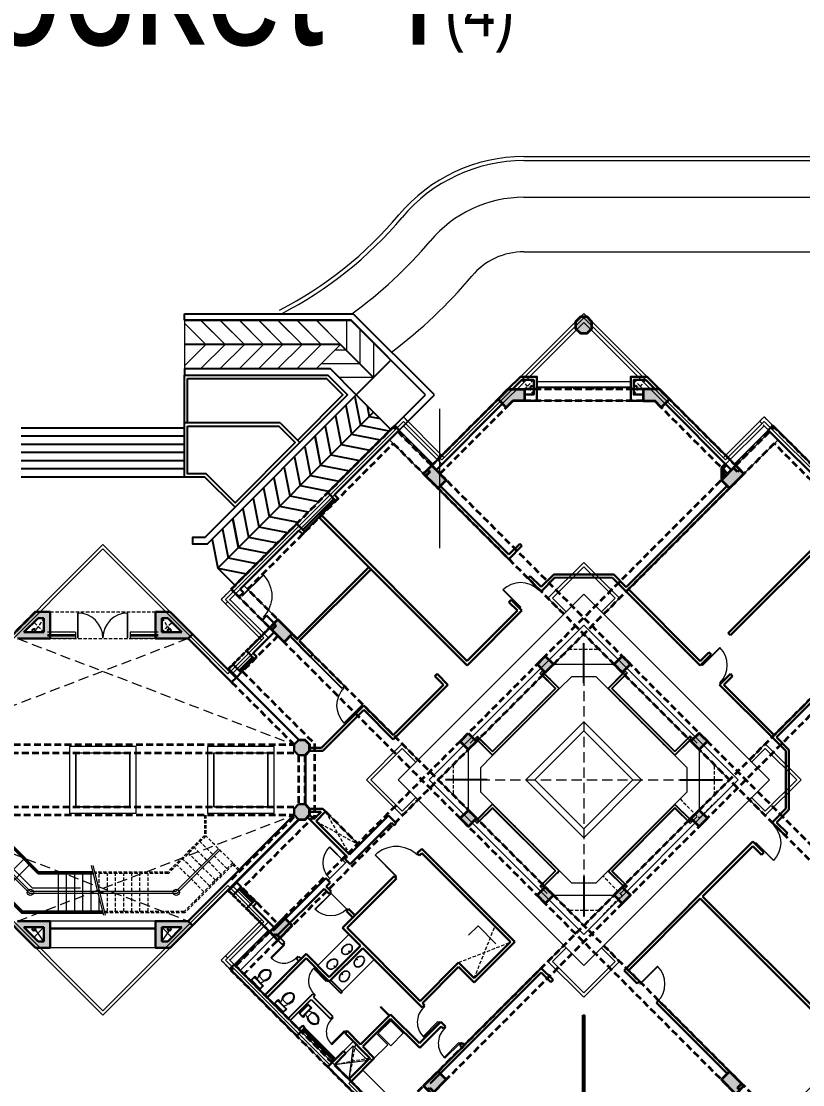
# Model space of a CAD drawing. Header units: inches. Extents: x 5542223 to 12533222, y 497239 to 5189502.
# Drawn here: x 7141803 to 7170530, y 2072451 to 2111526 of the extents above; entities that cross this region are included whole.
import ezdxf

# ---------------------------------------------------------------- set-up
doc = ezdxf.new("R2010")
doc.units = ezdxf.units.IN
doc.header["$MEASUREMENT"] = 0
for name, pattern in [('DASHED2', [0.375, 0.25, -0.125]), ('HIDDEN', [0.375, 0.25, -0.125]), ('HIDDENX2', [0.75, 0.5, -0.25])]:
    doc.linetypes.add(name, pattern=pattern)
doc.layers.get('0').update_dxf_attribs({"color": 1})
for name, color, linetype, lineweight in [('beam_primary', 7, 'HIDDENX2', 35), ('C_ColHatch', 7, 'Continuous', 0), ('Column', 7, 'Continuous', 35), ('DOOR', 7, 'Continuous', 9), ('ELE', 7, 'Continuous', 13), ('Glass', 251, 'Continuous', 20), ('GLAZING', 7, 'Continuous', 13), ('hatch', 8, 'Continuous', 9), ('landscape', 7, 'Continuous', 5), ('Level', 7, 'Continuous', 5), ('Low Wall', 7, 'Continuous', 25), ('Parapet', 253, 'Continuous', 9), ('PARKING NO TXT', 7, 'Continuous', 9), ('Parking_Text', 7, 'Continuous', 18), ('PAVEMENT', 7, 'Continuous', 15), ('PROJECTION', 7, 'HIDDEN', 18), ('railing', 253, 'Continuous', 15), ('Railling', 7, 'Continuous', 20), ('Ramp', 7, 'Continuous', 13), ('Road', 7, 'Continuous', 15), ('Road_CStone', 8, 'Continuous', 15), ('STAIR', 253, 'Continuous', 5), ('TH3', 7, 'Continuous', 13), ('WALL', 7, 'Continuous', 30), ('WIN', 7, 'Continuous', 20)]:
    doc.layers.add(name, color=color, linetype=linetype, lineweight=lineweight)
doc.layers.add('BlkTAdmin', color=7, linetype='Continuous')
doc.layers.add('net', color=7, linetype='DASHED2')
doc.layers.add('fur', color=7, linetype='Continuous', lineweight=15, plot=False)
doc.styles.add('Parking_txt', font='arial.ttf', dxfattribs={"width": 0.75})
doc.dimstyles.get("Standard").update_dxf_attribs({"dimtxt": 2.5, "dimasz": 2, "dimexe": 3, "dimexo": 5, "dimgap": 0.09, "dimtad": 1, "dimtoh": 1, "dimdec": 0, "dimzin": 0, "dimdsep": 46, "dimtxsty": 'Standard', "dimcen": 0.09, "dimclrd": 256, "dimclre": 256, "dimclrt": 256, "dimadec": 0, "dimazin": 0, "dimtfac": 1, "dimtdec": 4, "dimtofl": 0, "dimtmove": 0, "dimatfit": 3, "dimfxl": 1, "dimtvp": 500, "dimtolj": 1, "dimtzin": 0, "dimlwd": -1, "dimlwe": -1, "dimarcsym": 0})

# ---------------------------------------------------------------- blocks, each defined once
blk = doc.blocks.new('Door')
for p, q in [((0, 0.458), (0, 0.444)), ((0, 0.458), (0.917, 0.458)), ((0, 0.444), (0.917, 0.444))]:
    blk.add_line(p, q)
blk.add_arc((0, 0.458), 0.917, 270, 360)
blk = doc.blocks.new('Doorr')
for p, q in [((0, -0.458), (0, -0.444)), ((0, -0.444), (0.917, -0.444)), ((0, -0.458), (0.917, -0.458))]:
    blk.add_line(p, q)
blk.add_arc((0, -0.458), 0.917, 0, 90)
blk = doc.blocks.new('col450x615')
at = {"layer": 'C_ColHatch', "ltscale": 0.1}
blk.add_hatch(color=256, dxfattribs=at).paths.add_polyline_path([(-225, 225), (-225, -225), (225, -225), (225, 225)])
at = {"layer": 'Column', "ltscale": 0.1}
blk.add_lwpolyline([(-225, -225), (225, -225), (225, 225), (-225, 225)], close=True, dxfattribs=at)
blk = doc.blocks.new('COLUMN 750X425')
at = {"layer": 'beam_primary'}
blk.add_hatch(color=256, dxfattribs=at).paths.add_polyline_path([(-635, 212.5), (115, 212.5), (115, -212.5), (-635, -212.5)])
at = {"layer": 'Column'}
for p, q in [((0, 0), (0, 212.5)), ((115, 0), (0, 0))]:
    blk.add_line(p, q, dxfattribs=at)
blk.add_lwpolyline([(-635, 212.5), (115, 212.5), (115, -212.5), (-635, -212.5)], close=True, dxfattribs=at)
blk = doc.blocks.new('Toilet - top')
for p, q in [((-10, -8.5), (-8, -8.5)), ((-10, -9.5), (-10, -8.5)), ((-7, -9.5), (-10, -9.5)), ((-8, -8.5), (-8, -8)), ((-7, -8), (-7, -9.5)), ((-4, -8), (-6, -14)), ((4, -14), (-4, -14)), ((4, -8), (6, -14)), ((9.5, -6), (9.5, -2))]:
    blk.add_line(p, q)
blk.add_lwpolyline([(10.5, -8), (10.5, 0), (-10.5, 0), (-10.5, -8)], close=True)
for points in [[(-9.5, -2), (-9.5, -6)], [(8.5, -1), (-8.5, -1)], [(-8.5, -7), (8.5, -7)]]:
    blk.add_lwpolyline(points)
for centre, radius, start, end in [((-8.6, -1.9), 0.884, 81.8699, 188.1301), ((-8.6, -6.1), 0.884, 171.8699, 278.1301), ((3.5, -21.6), 12.2, 141.4691, 247.9714), ((4.2, -21.8), 11.3, 136.3677, 238.9468), ((-3.5, -21.6), 12.2, 292.0284, 38.5307), ((-4.2, -21.8), 11.3, 301.053, 43.6321), ((8.6, -1.9), 0.884, 351.8699, 98.1301), ((8.6, -6.1), 0.884, 261.8699, 8.1301), ((0, -27.9), 4, 245.7318, 294.2682), ((0, -29), 4, 254.8605, 285.1395)]:
    blk.add_arc(centre, radius, start, end)
blk = doc.blocks.new('basin2')
for points in [[(278, -206, 0.12976), (261, -133, 0.106426), (201, -63, 0.084431), (116, -18, 0.073534), (7, 0, 0.073534), (-102, -14, 0.084431), (-188, -55, 0.106426), (-251, -122, 0.12976), (-272, -195, 0.12976), (-254, -269, 0.106426), (-194, -339, 0.084431), (-109, -383, 0.073534), (-1, -402, 0.073534), (108, -388, 0.084431), (195, -347, 0.106426), (258, -279, 0.12976)], [(263, -201, 0.119977), (247, -140, 0.106426), (192, -75, 0.084431), (111, -33, 0.073534), (7, -15, 0.073534), (-97, -28, 0.084431), (-180, -67, 0.106426), (-238, -130, 0.12976), (-257, -196, 0.009633), (-257, -201, 0.119977), (-240, -262, 0.106426), (-185, -327, 0.084431), (-104, -369, 0.073534), (0, -387, 0.073534), (104, -373, 0.084431), (187, -334, 0.106426), (245, -272, 0.12976), (263, -206, 0.009633)]]:
    blk.add_lwpolyline(points, format="xyb", close=True)
for radius in [17.8, 12.2]:
    blk.add_circle((-4, -64), radius)
blk = doc.blocks.new('TerraceAdmin')
at = {"color": 7}
blk.add_line((24191, -4023), (24912, -4744), dxfattribs=at)
at = {"layer": 'Column', "color": 7}
blk.add_lwpolyline([(35480, -726), (35656, -549), (35656, -301), (35480, -124), (35231, -124), (35055, -301), (35055, -549), (35231, -726)], close=True, dxfattribs=at)
at = {"layer": 'landscape', "color": 7, "lineweight": -3}
blk.add_line((24191, -4023), (20678, -4023), dxfattribs=at)
blk.add_lwpolyline([(20678, -2269), (25946, -2269), (26667, -2989), (22537, -7118), (21427, -6009), (20678, -6009)], close=True, dxfattribs=at)
for points in [[(20793, -2384), (25899, -2384), (26504, -2989), (24830, -4662)], [(20793, -4023), (20793, -2384)], [(20793, -4138), (24143, -4138), (24748, -4743), (22536, -6955), (21474, -5893), (20793, -5893), (20793, -4138)]]:
    blk.add_lwpolyline(points, dxfattribs=at)
at = {"layer": 'Parapet', "color": 7, "ltscale": 0.1}
for p, q in [((35355, -163), (30140, -5378)), ((40570, -5378), (35355, -163)), ((28726, -3963), (22185, -10504)), ((30140, -5378), (28726, -3963)), ((41984, -3963), (40570, -5378)), ((48525, -10504), (41984, -3963)), ((17678, -8648), (13081, -13244)), ((22274, -13244), (17678, -8648)), ((22185, -10504), (23599, -11918)), ((23599, -11918), (22380, -13138)), ((22355, -13163), (22274, -13244)), ((22380, -13138), (22298, -13057)), ((16685, -16141), (16685, -18126)), ((16685, -16141), (18670, -16141)), ((18670, -18126), (18670, -16141)), ((21753, -16141), (21753, -18126)), ((21753, -16141), (23739, -16141)), ((23739, -18126), (23739, -16141)), ((16685, -18126), (18670, -18126)), ((21753, -18126), (23739, -18126)), ((13081, -21022), (17678, -25618)), ((17678, -25618), (22274, -21022)), ((22380, -21128), (23599, -22348)), ((23599, -22348), (22185, -23762)), ((22185, -23762), (26027, -27604)), ((26189, -27604), (26720, -28134)), ((26720, -28297), (28726, -30303))]:
    blk.add_line(p, q, dxfattribs=at)
at = {"layer": 'Parapet', "color": 7}
for p, q in [((30140, -5215), (30222, -5296)), ((40570, -5215), (40489, -5296)), ((23437, -11918), (23518, -12000)), ((23437, -22348), (23518, -22267))]:
    blk.add_line(p, q, dxfattribs=at)
at = {"layer": 'Parapet', "color": 7, "ltscale": 0.1}
for points in [[(22355, -13163), (17678, -8485), (13081, -13081), (11918, -11918), (13332, -10504), (6629, -3801), (5215, -5215), (0, 0), (-5215, -5215), (-6629, -3801), (-13332, -10505), (-11918, -11918), (-13081, -13081), (-17678, -8485), (-22274, -13081), (-22300, -13055)], [(22298, -21210), (23437, -22348), (22023, -23762), (28726, -30466)], [(41984, -30466), (48688, -23762), (47273, -22348), (48177, -21445), (48813, -22081), (53761, -17133), (48814, -12185), (48177, -12822), (47274, -11918), (48688, -10504), (41984, -3801), (40570, -5215), (35355, 0), (30140, -5215), (28726, -3801), (22023, -10504), (23437, -11918), (22274, -13081)], [(22461, -21047), (23762, -22348), (22348, -23762), (28726, -30140)], [(41984, -30140), (48362, -23762), (46948, -22348), (48177, -21120), (48813, -21756), (53436, -17133), (48814, -12510), (48177, -13147), (46949, -11918), (48362, -10504), (41984, -4126), (40570, -5540), (35355, -325), (30140, -5540), (28726, -4126), (22348, -10504), (23762, -11918), (22436, -13244)], [(34622, -11044), (34038, -10460), (35355, -9143), (36672, -10460), (36088, -11044), (36007, -10963), (36509, -10460), (35355, -9306), (34201, -10460), (34703, -10963), (34622, -11044)], [(18900, -18356), (18900, -15911), (16455, -15911), (16455, -18356), (18900, -18356)], [(23969, -18356), (23969, -15911), (21523, -15911), (21523, -18356), (23969, -18356)], [(29266, -16400), (28682, -15816), (27365, -17133), (28682, -18450), (29266, -17866), (29185, -17785), (28682, -18288), (27527, -17133), (28682, -15979), (29185, -16482), (29266, -16400)], [(41444, -17866), (42028, -18450), (43345, -17133), (42028, -15816), (41444, -16400), (41526, -16482), (42028, -15979), (43183, -17133), (42028, -18288), (41526, -17785), (41444, -17866)], [(-22300, -21208), (-22276, -21183), (-17678, -25781), (-13081, -21185), (-11918, -22348), (-13332, -23762), (-6629, -30466), (-5215, -29051), (-4358, -29909), (-4358, -32642), (-5819, -34104), (0, -39923), (5819, -34104), (4358, -32642), (4358, -29909), (5215, -29051), (6629, -30466), (13332, -23762), (11918, -22348), (13081, -21185), (17678, -25781), (22355, -21104), (22274, -21022)], [(36088, -23222), (36672, -23807), (35355, -25124), (34038, -23807), (34622, -23222), (34703, -23304), (34201, -23807), (35355, -24961), (36509, -23807), (36007, -23304), (36088, -23222)]]:
    blk.add_lwpolyline(points, dxfattribs=at)
for points in [[(28533, -17133), (35355, -10311), (42177, -17133), (35355, -23955)], [(35355, -22815), (29674, -17133), (35355, -11452), (41037, -17133)], [(35355, -22490), (29999, -17133), (35355, -11777), (40711, -17133)]]:
    blk.add_lwpolyline(points, close=True, dxfattribs=at)
at = {"layer": 'railing', "color": 7}
for p, q in [((26027, -27604), (26882, -26748)), ((26189, -27604), (26882, -26911)), ((26882, -26911), (26720, -28134)), ((26882, -26748), (27575, -27441)), ((26882, -26911), (27413, -27441)), ((27413, -27441), (26189, -27604)), ((27413, -27441), (26720, -28134)), ((27575, -27441), (26720, -28297))]:
    blk.add_line(p, q, dxfattribs=at)
at = {"layer": 'Ramp', "color": 7, "lineweight": -3}
for p, q in [((20678, -9), (26883, -9)), ((20678, -239), (20678, -9)), ((20678, -239), (26787, -239)), ((29537, -2989), (26787, -239)), ((29863, -2989), (26883, -9)), ((26992, -2989), (28265, -1716)), ((26992, -2989), (28265, -4261)), ((28408, -4119), (29537, -2989)), ((28570, -4281), (29863, -2989))]:
    blk.add_line(p, q, dxfattribs=at)
at = {"layer": 'Ramp', "color": 7}
blk.add_line((20678, -239), (20678, -2039), dxfattribs=at)
for points in [[(20678, -1925), (21465, -1139), (20678, -352)], [(21272, -2039), (22172, -1139), (21272, -239)], [(21979, -2039), (22879, -1139), (21979, -239)], [(22686, -2039), (23586, -1139), (22686, -239)], [(23393, -2039), (24293, -1139), (23393, -239)], [(24100, -2039), (25000, -1139), (24100, -239)], [(24807, -2039), (25707, -1139), (24807, -239)], [(25515, -2039), (26415, -1139), (25515, -239)], [(26628, -239), (26628, -1352), (26201, -1352)], [(27128, -579), (27128, -1852), (25701, -1852)], [(27628, -1079), (27628, -2352), (26355, -2352)]]:
    blk.add_lwpolyline(points, dxfattribs=at)
at = {"layer": 'Ramp', "color": 7, "lineweight": -3}
for points in [[(27628, -2352), (26415, -1139), (20678, -1139)], [(26667, -2989), (21427, -8228), (20977, -8228), (20977, -8458), (21522, -8458), (26992, -2989), (26042, -2039), (20678, -2039), (20678, -2269), (25946, -2269), (26667, -2989)], [(26935, -3059), (27143, -4109), (28193, -4317)], [(26611, -3383), (26819, -4434), (27868, -4641)], [(27390, -3387), (27468, -3784), (27866, -3863)], [(21901, -9353), (27628, -3625)], [(26233, -3762), (26440, -4812), (27490, -5020)], [(25854, -4140), (26062, -5190), (27111, -5398)], [(25476, -4519), (25683, -5569), (26733, -5776)], [(25097, -4897), (25305, -5947), (26355, -6155)], [(24719, -5275), (24927, -6325), (25976, -6533)], [(24340, -5654), (24548, -6704), (25598, -6912)], [(23962, -6032), (24170, -7082), (25220, -7290)], [(23584, -6411), (23791, -7461), (24841, -7668)], [(23206, -6789), (23413, -7839), (24463, -8047)], [(22827, -7168), (23035, -8217), (24085, -8425)], [(22449, -7546), (22657, -8596), (23707, -8804)], [(22071, -7924), (22279, -8974), (23329, -9182)], [(21693, -8303), (21901, -9353), (22951, -9561)], [(22537, -9989), (21901, -9353)]]:
    blk.add_lwpolyline(points, dxfattribs=at)
at = {"layer": 'STAIR', "color": 7, "lineweight": -3}
for p, q in [((20678, -4209), (14678, -4209)), ((20678, -4509), (14678, -4509)), ((20678, -4809), (14678, -4809)), ((20678, -5109), (14678, -5109)), ((20678, -5409), (14678, -5409)), ((20678, -5709), (14678, -5709)), ((20678, -6009), (14678, -6009))]:
    blk.add_line(p, q, dxfattribs=at)
at = {"layer": 'TH3', "color": 7}
for points in [[(16685, -16141), (18670, -16141), (18670, -18126), (16685, -18126)], [(21753, -16141), (23739, -16141), (23739, -18126), (21753, -18126)]]:
    blk.add_lwpolyline(points, close=True, dxfattribs=at)
blk = doc.blocks.new('Admin')
at = {"layer": 'Column'}
for points in [[(98908, 16884), (98732, 16708), (98732, 16459), (98908, 16283), (99157, 16283), (99333, 16459), (99333, 16708), (99157, 16884)], [(96423, 13798), (96184, 13559), (95883, 13859), (96247, 14223), (96850, 14223), (96850, 13798)], [(101217, 14223), (101217, 13798), (101642, 13798), (101882, 13559), (102182, 13859), (101818, 14223)], [(88940, 1168), (88940, 938), (88778, 776), (88548, 776), (88385, 938), (88385, 1168), (88548, 1331), (88778, 1331)], [(88940, -1417), (88940, -1187), (88778, -1024), (88548, -1024), (88385, -1187), (88385, -1417), (88548, -1580), (88778, -1580)]]:
    blk.add_hatch(color=256, dxfattribs=at).paths.add_polyline_path(points)
at = {"layer": 'WALL'}
h = blk.add_hatch(color=256, dxfattribs=at)
h.paths.add_polyline_path([(78139, 5145), (79038, 6044), (79325, 6044), (79421, 6044), (79421, 5064), (78221, 5064)])
h.paths.add_polyline_path([(78451, 5294), (79191, 5294), (79191, 5814), (78971, 5814)], flags=16)
h.paths.add_polyline_path([(78875, 6044), (79038, 6044), (78139, 5145), (78058, 5226)])
h = blk.add_hatch(color=256, dxfattribs=at)
h.paths.add_polyline_path([(84571, 5145), (83672, 6044), (83385, 6044), (83289, 6044), (83289, 5064), (84489, 5064)])
h.paths.add_polyline_path([(84259, 5294), (83519, 5294), (83519, 5814), (83739, 5814)], flags=16)
h.paths.add_polyline_path([(83835, 6044), (83672, 6044), (84571, 5145), (84652, 5226)])
h = blk.add_hatch(color=256, dxfattribs=at)
h.paths.add_polyline_path([(78058, -5475), (78221, -5313), (79421, -5313), (79420, -6293), (78877, -6293)])
h.paths.add_polyline_path([(78451, -5543), (78971, -6063), (79191, -6063), (79191, -5543)], flags=16)
h = blk.add_hatch(color=256, dxfattribs=at)
h.paths.add_polyline_path([(84652, -5475), (84489, -5313), (83289, -5313), (83290, -6293), (83833, -6293)])
h.paths.add_polyline_path([(84259, -5543), (83739, -6063), (83519, -6063), (83519, -5543)], flags=16)
at = {"layer": 'beam_primary', "ltscale": 500}
for p, q in [((93144, 11120), (96247, 14223)), ((101217, 14223), (96850, 14223)), ((104921, 11120), (101818, 14223)), ((93745, 11120), (96423, 13798)), ((101217, 13798), (96850, 13798)), ((104320, 11120), (101642, 13798)), ((86073, 6878), (92031, 12835)), ((93445, 11421), (92030, 12835)), ((104621, 11421), (106035, 12835)), ((111992, 6878), (106034, 12835)), ((106035, 12234), (86674, -7127)), ((86674, 6878), (92031, 12234)), ((92031, 12234), (111391, -7127)), ((111391, 6878), (106035, 12234)), ((104320, 11120), (87788, -5412)), ((93745, 11120), (110277, -5412)), ((87487, 5463), (86073, 6878)), ((106035, -12483), (86674, 6878)), ((111391, 6878), (91893, -12621)), ((78876, 6044), (74163, 1331)), ((104320, -11369), (87788, 5163)), ((110277, 5163), (93745, -11369)), ((86089, 3464), (88385, 1168)), ((74255, 868), (88455, 868)), ((74325, 1168), (88385, 1168)), ((88548, 776), (88548, -1098)), ((88778, 777), (88778, -1097)), ((74255, -1117), (88455, -1117)), ((74325, -1417), (88385, -1417)), ((86089, -3787), (88385, -1491)), ((89545, -1293), (90770, -2518)), ((87487, -5712), (86073, -7127)), ((92194, -12922), (86236, -6964)), ((92031, -13084), (86073, -7127))]:
    blk.add_line(p, q, dxfattribs=at)
at = {"layer": 'beam_primary', "ltscale": 300}
for p, q in [((85976, 3952), (87788, 5764)), ((85976, -4201), (87788, -6013))]:
    blk.add_line(p, q, dxfattribs=at)
at = {"layer": 'beam_primary', "ltscale": 500}
blk.add_lwpolyline([(87788, 5163), (86482, 3857), (89140, 1198), (89140, -1447), (86482, -4106), (87788, -5412)], dxfattribs=at)
at = {"layer": 'Column'}
blk.add_line((87590, -6211), (87788, -6013), dxfattribs=at)
blk.add_lwpolyline([(98908, 16884), (98732, 16708), (98732, 16459), (98908, 16283), (99157, 16283), (99333, 16459), (99333, 16708), (99157, 16884)], close=True, dxfattribs=at)
at = {"layer": 'Column', "ltscale": 0.1}
for points in [[(96423, 13798), (96184, 13559), (95883, 13859), (96247, 14223), (96850, 14223), (96850, 13798)], [(101217, 14223), (101217, 13798), (101642, 13798), (101882, 13559), (102182, 13859), (101818, 14223)]]:
    blk.add_lwpolyline(points, close=True, dxfattribs=at)
at = {"layer": 'DOOR', "ltscale": 0.6}
blk.add_line((90334, -3116), (89627, -3823), dxfattribs=at)
at = {"layer": 'ELE'}
for p, q in [((89255, -6950), (90404, -5801)), ((90157, -7908), (91334, -6731)), ((90157, -7908), (91334, -6731)), ((91826, -9860), (91401, -9435))]:
    blk.add_line(p, q, dxfattribs=at)
for points in [[(88031, -6205), (87557, -6679), (87529, -6650), (88003, -6177)], [(88013, -6109), (88041, -6138), (87992, -6187), (87964, -6159)], [(88543, -6640), (88515, -6611), (88466, -6661), (88494, -6689)], [(89567, -7537), (89093, -7064), (89121, -7035), (89595, -7509)], [(89567, -7537), (89093, -7064), (89121, -7035), (89595, -7509)], [(89662, -7520), (89634, -7548), (89585, -7499), (89613, -7470)], [(89662, -7520), (89634, -7548), (89585, -7499), (89613, -7470)], [(89132, -8050), (89160, -8022), (89111, -7972), (89083, -8001)], [(93160, -8428), (93188, -8456), (93138, -8506), (93110, -8477)], [(89790, -8841), (89818, -8869), (89769, -8918), (89740, -8890)], [(90225, -9353), (89751, -9827), (89779, -9855), (90253, -9382)], [(90320, -9371), (90292, -9343), (90242, -9392), (90271, -9420)], [(93669, -9008), (93125, -9553), (93157, -9585), (93702, -9040)], [(93765, -9033), (93737, -9005), (93688, -9055), (93716, -9083)], [(93931, -9200), (93960, -9228), (93910, -9277), (93882, -9249)], [(94441, -9780), (93896, -10324), (93929, -10357), (94474, -9812)], [(94541, -9809), (94513, -9781), (94464, -9831), (94492, -9859)]]:
    blk.add_lwpolyline(points, close=True, dxfattribs=at)
for centre, radius, start, end in [((88003, -6226), 635, 225.4418, 316.7873), ((89546, -7509), 635, 135.4418, 226.7873), ((89546, -7509), 635, 135.4418, 226.7873), ((93655, -9036), 741, 134.0125, 224.2306), ((90203, -9381), 635, 133.2127, 224.5582), ((94427, -9808), 741, 134.0125, 224.2306)]:
    blk.add_arc(centre, radius, start, end, dxfattribs=at)
at = {"layer": 'fur', "ltscale": 0.1}
for p, q in [((91267, -10418), (91826, -9860)), ((90903, -10782), (92317, -12197))]:
    blk.add_line(p, q, dxfattribs=at)
blk.add_lwpolyline([(91475, -9435), (91935, -9894), (92394, -9435), (91935, -8975)], close=True, dxfattribs=at)
at = {"layer": 'Glass', "ltscale": 3}
for p, q in [((97308, 14301), (100757, 14301)), ((97308, 14301), (97308, 14286)), ((97308, 14286), (100757, 14286)), ((100757, 14286), (100757, 14301)), ((92237, 12717), (93489, 11465)), ((92248, 12727), (93500, 11476)), ((105817, 12727), (104566, 11476)), ((105828, 12717), (104576, 11465)), ((88724, 9042), (89866, 10184)), ((88750, 9016), (89892, 10158)), ((80355, 5204), (79326, 5204)), ((80355, 5204), (79326, 5204)), ((80355, 5154), (79326, 5154)), ((80355, 5154), (79326, 5154)), ((83385, 5204), (82355, 5204)), ((83385, 5204), (82355, 5204)), ((83385, 5154), (82355, 5154)), ((83385, 5154), (82355, 5154)), ((86382, 3872), (86877, 4367)), ((86408, 3845), (86903, 4340)), ((86382, -4121), (86877, -4615)), ((86408, -4094), (86903, -4589)), ((83289, -5583), (79421, -5583)), ((83289, -5583), (79421, -5583)), ((83289, -5603), (79421, -5603)), ((83289, -5603), (79421, -5603)), ((83289, -5603), (79421, -5603)), ((83289, -5603), (79421, -5603)), ((86181, -6909), (87433, -5658)), ((86192, -6920), (87443, -5668)), ((88724, -9291), (89866, -10433)), ((88750, -9265), (89892, -10407))]:
    blk.add_line(p, q, dxfattribs=at)
at = {"layer": 'GLAZING'}
for points in [[(97346, 14223), (97308, 14223), (97308, 14286), (97346, 14286)], [(97996, 14223), (97958, 14223), (97958, 14286), (97996, 14286)], [(98700, 14223), (98662, 14223), (98662, 14286), (98700, 14286)], [(99404, 14223), (99367, 14223), (99367, 14286), (99404, 14286)], [(100109, 14223), (100071, 14223), (100071, 14286), (100109, 14286)], [(100757, 14223), (100719, 14223), (100719, 14286), (100757, 14286)], [(92264, 12690), (92237, 12717), (92193, 12672), (92220, 12646)], [(105801, 12690), (105828, 12717), (105872, 12672), (105846, 12646)], [(92876, 12078), (92850, 12104), (92806, 12060), (92832, 12033)], [(105189, 12078), (105215, 12104), (105260, 12060), (105233, 12033)], [(93489, 11465), (93462, 11492), (93418, 11447), (93445, 11421)], [(104576, 11465), (104603, 11492), (104647, 11447), (104621, 11421)], [(79421, -5573), (79473, -5573), (79473, -5613), (79421, -5613)], [(80064, -5573), (80116, -5573), (80116, -5613), (80064, -5613)], [(80064, -5573), (80116, -5573), (80116, -5613), (80064, -5613)], [(80704, -5573), (80756, -5573), (80756, -5613), (80704, -5613)], [(80704, -5573), (80756, -5573), (80756, -5613), (80704, -5613)], [(81344, -5573), (81396, -5573), (81396, -5613), (81344, -5613)], [(81344, -5573), (81396, -5573), (81396, -5613), (81344, -5613)], [(81984, -5573), (82036, -5573), (82036, -5613), (81984, -5613)], [(81984, -5573), (82036, -5573), (82036, -5613), (81984, -5613)], [(82623, -5573), (82675, -5573), (82675, -5613), (82623, -5613)], [(82623, -5573), (82675, -5573), (82675, -5613), (82623, -5613)], [(83237, -5573), (83289, -5573), (83289, -5613), (83237, -5613)], [(83237, -5573), (83289, -5573), (83289, -5613), (83237, -5613)], [(87443, -5668), (87417, -5695), (87461, -5739), (87487, -5712)], [(86831, -6281), (86804, -6307), (86848, -6351), (86875, -6325)], [(86218, -6893), (86192, -6920), (86236, -6964), (86262, -6937)]]:
    blk.add_lwpolyline(points, close=True, dxfattribs=at)
at = {"layer": 'hatch'}
for points in [[(81386, -5100), (81187, -4288), (81318, -4256), (81032, -4229), (81163, -4197), (80938, -3275)], [(81448, -5095), (81250, -4284), (81381, -4251), (81094, -4224), (81226, -4192), (81000, -3270)]]:
    blk.add_lwpolyline(points, dxfattribs=at)
for centre in [(78685, -4263), (84054, -4263)]:
    blk.add_circle(centre, 115, dxfattribs=at)
at = {"layer": 'landscape', "lineweight": -3}
blk.add_line((87868, 12986), (84355, 12986), dxfattribs=at)
blk.add_lwpolyline([(84356, 14740), (89624, 14740), (90344, 14020), (86214, 9890), (85105, 11000), (84356, 11000)], close=True, dxfattribs=at)
for points in [[(84471, 14625), (89576, 14625), (90181, 14020), (88508, 12346)], [(84471, 12986), (84471, 14625)], [(84470, 12871), (87821, 12871), (88426, 12266), (86214, 10054), (85152, 11116), (84470, 11116), (84470, 12871)]]:
    blk.add_lwpolyline(points, dxfattribs=at)
at = {"layer": 'Level'}
for p, q in [((97912, 4118), (100146, 4118)), ((94783, 989), (94783, -1231)), ((103275, 989), (103275, -1238)), ((89545, -1293), (90770, -2518)), ((90334, -3116), (89627, -3823)), ((89711, -4271), (90347, -4907)), ((97919, -4367), (100146, -4367)), ((79191, -6063), (78821, -5543)), ((79191, -5543), (78821, -5913)), ((83519, -6063), (83889, -5543)), ((83519, -5543), (83889, -5913))]:
    blk.add_line(p, q, dxfattribs=at)
at = {"layer": 'Level', "color": 8, "ltscale": 0.3}
for p, q in [((76654, -2285), (78669, -4300)), ((76707, -2232), (78700, -4225)), ((85608, -2656), (84039, -4225)), ((85661, -2709), (84070, -4300)), ((84039, -4225), (78700, -4225)), ((81190, -4300), (78669, -4300)), ((84070, -4300), (81254, -4300))]:
    blk.add_line(p, q, dxfattribs=at)
at = {"layer": 'Level', "ltscale": 0.3}
for p, q in [((77458, -4026), (78448, -3036)), ((77670, -4238), (78660, -3248)), ((79720, -4963), (79720, -3563)), ((80020, -4963), (80020, -3563)), ((80320, -4963), (80320, -3563)), ((80620, -4963), (80620, -3563)), ((80920, -4963), (80920, -3563)), ((81220, -4963), (81220, -4421))]:
    blk.add_line(p, q, dxfattribs=at)
at = {"layer": 'Level'}
for points in [[(85951, 3927), (88548, 1331), (88778, 1331), (88940, 1168), (88940, 938), (88778, 776), (88778, -1024), (88940, -1187), (88940, -1417), (88778, -1580), (88548, -1580), (86621, -3506)], [(85976, 3952), (88562, 1366), (88792, 1366), (88975, 1183), (88975, 924), (88813, 761), (88813, -1010), (88975, -1173), (88975, -1432), (88792, -1615), (88562, -1615), (85976, -4201)], [(98143, 3229), (98590, 3675), (99476, 3675), (99918, 3233)], [(95679, 765), (95233, 318), (95233, -567), (95676, -1010)], [(102386, -1014), (102833, -567), (102832, 318), (102390, 761)], [(99922, -3478), (99475, -3924), (98590, -3924), (98147, -3481)]]:
    blk.add_lwpolyline(points, dxfattribs=at)
for points in [[(96904, -124), (99033, 2004), (101161, -124), (99033, -2253)], [(97230, -124), (99033, 1679), (100836, -124), (99033, -1928)]]:
    blk.add_lwpolyline(points, close=True, dxfattribs=at)
at = {"layer": 'Low Wall'}
for p, q in [((90157, 3232), (88990, 4399)), ((90238, 3314), (89071, 4481)), ((90238, 3314), (90157, 3232)), ((87949, -6174), (87788, -6013)), ((87869, -5932), (88030, -6092)), ((87949, -6174), (88030, -6092)), ((88479, -6704), (88560, -6623)), ((88560, -6623), (88642, -6704)), ((88479, -6704), (88560, -6785)), ((89679, -7537), (90104, -7961)), ((89679, -7537), (90104, -7961)), ((89732, -7484), (90157, -7908)), ((89732, -7484), (90157, -7908)), ((88163, -8891), (89068, -7986)), ((88244, -8972), (89018, -8198)), ((89018, -8198), (89725, -8905)), ((89068, -7986), (89149, -8067)), ((89100, -8117), (89149, -8067)), ((89100, -8117), (89807, -8824)), ((90104, -7961), (90157, -7908)), ((90104, -7961), (90157, -7908)), ((91560, -8477), (91574, -8464)), ((91878, -8795), (91560, -8477)), ((91892, -8782), (91574, -8464)), ((89725, -8905), (89807, -8824)), ((98996, -14047), (98996, -8773)), ((98996, -8773), (99071, -8773)), ((99071, -14047), (99071, -8773))]:
    blk.add_line(p, q, dxfattribs=at)
at = {"layer": 'PROJECTION', "ltscale": 500}
for p, q in [((96756, 14569), (97193, 14029)), ((97193, 14569), (96849, 14224)), ((100871, 14569), (101216, 14224)), ((100871, 14029), (101310, 14569)), ((92031, 12835), (92404, 13208)), ((92567, 13046), (92193, 12672)), ((92567, 13046), (92404, 13208)), ((105499, 13046), (105661, 13208)), ((105499, 13046), (105872, 12672)), ((105661, 13208), (106035, 12835)), ((86019, 6823), (85701, 6505)), ((85863, 6342), (86181, 6661)), ((85863, 6342), (85701, 6505)), ((79421, 6044), (83289, 6044)), ((79191, 5814), (78821, 5294)), ((79191, 5294), (78821, 5664)), ((83519, 5814), (83889, 5294)), ((83519, 5294), (83889, 5664)), ((80355, 5064), (79326, 5064)), ((79326, 5064), (83385, 5064)), ((83385, 5064), (82355, 5064)), ((85140, -1418), (85140, -2187)), ((89545, -1293), (90416, -2872)), ((89191, -1647), (90770, -2518)), ((85140, -2187), (83764, -3563)), ((86130, -3177), (85140, -2187)), ((85706, -3602), (84716, -2612)), ((85918, -3389), (84928, -2400)), ((85281, -4026), (84291, -3036)), ((85493, -3814), (84503, -2824)), ((85069, -4238), (84079, -3248)), ((83764, -3563), (81072, -3563)), ((81220, -4280), (81220, -3563)), ((81520, -4963), (81520, -3563)), ((81820, -4963), (81820, -3563)), ((82120, -4963), (82120, -3563)), ((82420, -4963), (82420, -3563)), ((82720, -4963), (82720, -3563)), ((83020, -4963), (83020, -3563)), ((95006, -7411), (95766, -5506)), ((94433, -6838), (96314, -6103)), ((85863, -6591), (85701, -6754)), ((85863, -6591), (86236, -6964)), ((86073, -7127), (85701, -6754)), ((90641, -9821), (90397, -11125)), ((91171, -10351), (89867, -10595))]:
    blk.add_line(p, q, dxfattribs=at)
at = {"layer": 'PROJECTION', "ltscale": 1500}
for p, q in [((84489, 5064), (74325, 1168)), ((78221, 5064), (88385, 1168)), ((99033, 4825), (99033, -5074)), ((94083, -124), (103982, -124)), ((74325, -1417), (84489, -5313)), ((78221, -5313), (88385, -1417))]:
    blk.add_line(p, q, dxfattribs=at)
at = {"layer": 'PROJECTION', "ltscale": 500}
for points in [[(97923, 4122), (98479, 4679), (99586, 4679), (100139, 4125)], [(97583, 3789), (98140, 3233)], [(102383, 768), (99918, 3233), (100475, 3789)], [(94786, 985), (94230, 429), (94230, -678), (94783, -1231)], [(103279, -1234), (103836, -678), (103836, 429), (103282, 982)], [(94083, -832), (94083, -832)], [(95119, -1567), (95672, -1014), (98140, -3474), (97583, -4031), (97619, -4067)], [(99740, -5074), (99740, -5074), (100443, -4371), (99736, -3664), (102572, -828), (103279, -1535), (103982, -832)], [(85090, -1418), (85090, -2167), (83744, -3513), (81059, -3513)], [(86377, -3425), (86130, -3177), (84344, -4963), (81416, -4963)], [(86342, -3460), (86130, -3248), (84365, -5013), (81428, -5013)], [(100143, -4371), (99586, -4928), (98479, -4928), (97926, -4374)]]:
    blk.add_lwpolyline(points, dxfattribs=at)
at = {"layer": 'Railling'}
for points in [[(97769, 3968), (97587, 3786), (98143, 3229), (95679, 765), (95122, 1322), (95087, 1286)], [(103125, 1139), (102939, 1325), (102383, 768), (99918, 3233), (100475, 3789), (100297, 3968)], [(100521, 3906), (100638, 3789), (100081, 3233), (102383, 931), (102939, 1488), (103206, 1221)], [(95083, -1532), (95119, -1567), (95676, -1010), (98140, -3474), (97583, -4031), (97769, -4217)], [(100297, -4217), (100479, -4035), (99922, -3478), (102386, -1014), (102943, -1571), (103125, -1388)], [(102386, -1148), (100056, -3478), (100592, -4014), (100539, -4067), (99950, -3478), (102386, -1042), (102975, -1631), (102922, -1684), (102386, -1148)], [(95002, -1613), (95119, -1730), (95676, -1173), (97977, -3474), (97420, -4031), (97687, -4298)], [(103206, -1470), (102943, -1733), (102386, -1176), (100084, -3478), (100641, -4035)], [(100641, -4035), (100378, -4298)]]:
    blk.add_lwpolyline(points, dxfattribs=at)
at = {"layer": 'Railling', "ltscale": 0.1}
blk.add_lwpolyline([(97541, 3902), (97424, 3786), (97981, 3229), (95679, 927), (95122, 1484), (94859, 1221)], dxfattribs=at)
for points in [[(95091, 1382), (95679, 793), (98115, 3229), (97527, 3818), (97474, 3765), (98009, 3229), (95679, 899), (95144, 1435)], [(102971, 1385), (102383, 797), (99947, 3233), (100535, 3821), (100588, 3768), (100053, 3233), (102383, 903), (102918, 1438)], [(95140, -1680), (95676, -1144), (98006, -3474), (97470, -4010), (97523, -4063), (98112, -3474), (95676, -1038), (95087, -1627)]]:
    blk.add_lwpolyline(points, close=True, dxfattribs=at)
at = {"layer": 'Ramp', "lineweight": -3}
for p, q in [((84356, 17000), (90560, 17000)), ((84356, 16770), (84356, 17000)), ((93540, 14020), (90560, 17000)), ((84356, 16770), (90465, 16770)), ((93215, 14020), (90465, 16770)), ((90669, 14020), (91942, 15293)), ((90669, 14020), (91942, 12747)), ((92086, 12890), (93215, 14020)), ((92248, 12728), (93540, 14020))]:
    blk.add_line(p, q, dxfattribs=at)
at = {"layer": 'Ramp'}
blk.add_line((84356, 16770), (84356, 14970), dxfattribs=at)
for points in [[(84356, 15084), (85142, 15870), (84356, 16657)], [(84949, 14970), (85849, 15870), (84949, 16770)], [(85657, 14970), (86557, 15870), (85657, 16770)], [(86364, 14970), (87264, 15870), (86364, 16770)], [(87071, 14970), (87971, 15870), (87071, 16770)], [(87778, 14970), (88678, 15870), (87778, 16770)], [(88485, 14970), (89385, 15870), (88485, 16770)], [(89192, 14970), (90092, 15870), (89192, 16770)], [(90806, 16429), (90806, 15156), (89378, 15156)], [(90306, 16770), (90306, 15656), (89878, 15656)], [(91306, 15929), (91306, 14656), (90033, 14656)]]:
    blk.add_lwpolyline(points, dxfattribs=at)
at = {"layer": 'Ramp', "lineweight": -3}
for points in [[(91306, 14656), (90092, 15870), (84356, 15870)], [(90344, 14020), (85105, 8780), (84655, 8780), (84655, 8550), (85200, 8550), (90669, 14020), (89719, 14970), (84356, 14970), (84356, 14740), (89624, 14740), (90344, 14020)], [(90613, 13950), (90821, 12900), (91870, 12692)], [(85578, 7656), (91306, 13384)], [(90288, 13625), (90496, 12575), (91546, 12367)], [(91067, 13622), (91146, 13225), (91543, 13146)], [(89910, 13247), (90118, 12197), (91167, 11989)], [(89532, 12869), (89739, 11818), (90789, 11611)], [(89153, 12490), (89361, 11440), (90411, 11232)], [(88396, 11733), (88604, 10683), (89654, 10475)], [(88775, 12112), (88983, 11062), (90032, 10854)], [(88018, 11355), (88226, 10305), (89275, 10097)], [(87640, 10976), (87847, 9926), (88897, 9719)], [(87261, 10598), (87469, 9548), (88519, 9340)], [(86883, 10220), (87091, 9170), (88141, 8962)], [(86505, 9841), (86713, 8791), (87763, 8583)], [(86127, 9463), (86335, 8413), (87385, 8205)], [(85749, 9084), (85956, 8034), (87006, 7827)], [(85371, 8706), (85578, 7656), (86628, 7448)], [(86215, 7019), (85578, 7656)]]:
    blk.add_lwpolyline(points, dxfattribs=at)
at = {"layer": 'STAIR', "lineweight": -3}
for p, q in [((84356, 12800), (78356, 12800)), ((84356, 12500), (78356, 12500)), ((84356, 12200), (78356, 12200)), ((84356, 11900), (78356, 11900)), ((84356, 11600), (78356, 11600)), ((84356, 11300), (78356, 11300)), ((84356, 11000), (78356, 11000))]:
    blk.add_line(p, q, dxfattribs=at)
at = {"layer": 'WALL', "ltscale": 0.6}
for p, q in [((104621, 11421), (101898, 14143)), ((104458, 11258), (102019, 13697)), ((104090, 11350), (104228, 11488)), ((104090, 10890), (104090, 11350)), ((104165, 11319), (104281, 11435)), ((104165, 10965), (104165, 11319)), ((89312, 9515), (94749, 4078)), ((89393, 9596), (94749, 4240)), ((108672, 9596), (104341, 5265)), ((108754, 9515), (104423, 5184)), ((91133, 7694), (88495, 5057)), ((91214, 7613), (88576, 4976)), ((97927, 7419), (97468, 6960)), ((97975, 7304), (97468, 6797)), ((97927, 7419), (100139, 7417)), ((97975, 7304), (100092, 7302)), ((100597, 6796), (100092, 7302)), ((100139, 7417), (100597, 6959)), ((100597, 6796), (103316, 4078)), ((100678, 6878), (103316, 4240)), ((96598, 6090), (94749, 4241)), ((96761, 6090), (94749, 4078)), ((88495, 5057), (88318, 5234)), ((104339, 5268), (104423, 5184)), ((103634, 4558), (103316, 4240)), ((103715, 4477), (103316, 4078)), ((103632, 4560), (103715, 4477)), ((104423, 3770), (104023, 3370)), ((104504, 3689), (104186, 3370)), ((104504, 3689), (104423, 3770)), ((94042, 3370), (92031, 1359)), ((93880, 3370), (92031, 1521)), ((104023, 3370), (105953, 1440)), ((106035, 1521), (104186, 3370)), ((105953, 1440), (106459, 934)), ((106574, 982), (106116, 1440)), ((106459, 934), (106461, -1182)), ((106574, 982), (106576, -1229)), ((90416, -2872), (91855, -1432)), ((92141, -1718), (91855, -1432)), ((105953, -1689), (106461, -1182)), ((106576, -1229), (106116, -1689)), ((92060, -1800), (91962, -1701)), ((92141, -1718), (92060, -1800)), ((92912, -2822), (93079, -2656)), ((96501, -6078), (93079, -2656)), ((100516, -7127), (105246, -2396)), ((105246, -2559), (103397, -4408)), ((92912, -2822), (92994, -2904)), ((96339, -6078), (93079, -2818)), ((87613, -5675), (89546, -3742)), ((89567, -4046), (89708, -3904)), ((92062, -3669), (92145, -3752)), ((87775, -5838), (89486, -4127)), ((100678, -7127), (103316, -4489)), ((108672, -9845), (103316, -4489)), ((108754, -9764), (103397, -4408)), ((90828, -6225), (90169, -5566))]:
    blk.add_line(p, q, dxfattribs=at)
at = {"layer": 'WALL', "ltscale": 3}
for p, q in [((93445, 11421), (95884, 13860)), ((93607, 11258), (96046, 13697))]:
    blk.add_line(p, q, dxfattribs=at)
at = {"layer": 'WALL', "ltscale": 0.5}
for p, q in [((89623, 10427), (92086, 12890)), ((89867, 10346), (92248, 12728)), ((108199, 10346), (105817, 12728)), ((108443, 10427), (105980, 12890)), ((101785, 7984), (104758, 10958)), ((101704, 8066), (104309, 10671)), ((86073, 6878), (88481, 9285)), ((88781, 8985), (88481, 9285)), ((100597, 6959), (101704, 8066)), ((100678, 6878), (101785, 7984)), ((106035, 1521), (110037, 5524)), ((106116, 1440), (109828, 5152)), ((93643, 3770), (93561, 3689)), ((93880, 3370), (93561, 3689)), ((94042, 3370), (93643, 3770)), ((105953, -1689), (106434, -2170)), ((106116, -1689), (106516, -2088)), ((93079, -2656), (92912, -2822)), ((105246, -2396), (105646, -2796)), ((105246, -2559), (105565, -2877)), ((93079, -2818), (92994, -2904)), ((105565, -2877), (105646, -2796)), ((96501, -6078), (95006, -7574)), ((96339, -6078), (95006, -7411)), ((87309, -8037), (86181, -6909)), ((88481, -9534), (86019, -7072)), ((97468, -7208), (93388, -11288)), ((97468, -7045), (94640, -9874)), ((97468, -7045), (97903, -7480)), ((97468, -7208), (97822, -7561)), ((100516, -7127), (100997, -7607)), ((100678, -7127), (101078, -7526)), ((97903, -7480), (97822, -7561)), ((88163, -8891), (87390, -8118)), ((101704, -8315), (104309, -10920)), ((101785, -8233), (104758, -11207)), ((88562, -9290), (88244, -8972)), ((88781, -9234), (88481, -9534)), ((90256, -9435), (91171, -10351)), ((90206, -10093), (89623, -10676)), ((94558, -9955), (93307, -11207)), ((94477, -9874), (94558, -9793)), ((90288, -10174), (89867, -10595)), ((91893, -12946), (89623, -10676)), ((89867, -10595), (90397, -11125)), ((90478, -11207), (92248, -12976))]:
    blk.add_line(p, q, dxfattribs=at)
at = {"layer": 'WALL'}
for p, q in [((92248, 12728), (92086, 12890)), ((105817, 12728), (105980, 12890)), ((93674, 10591), (96280, 7985)), ((93756, 10672), (96280, 8148)), ((89923, 10127), (89623, 10427)), ((90005, 10208), (89867, 10346)), ((89923, 10127), (90005, 10208)), ((88562, 9041), (86398, 6878)), ((88700, 8904), (88562, 9041)), ((88700, 8904), (88781, 8985)), ((96280, 8148), (96679, 8547)), ((96280, 7985), (96761, 8466)), ((96761, 8466), (96679, 8547)), ((96987, 7278), (97068, 7359)), ((96987, 7278), (97468, 6797)), ((97068, 7359), (97468, 6960)), ((86236, 6715), (86073, 6878)), ((86356, 6595), (86236, 6715)), ((86356, 6595), (86519, 6757)), ((86519, 6757), (86398, 6878)), ((96280, 6408), (96361, 6489)), ((96280, 6408), (96598, 6090)), ((96361, 6489), (96761, 6090)), ((78876, 6044), (76759, 3927)), ((78876, 6044), (79421, 6044)), ((79421, 6044), (79421, 5064)), ((83835, 6044), (83289, 6044)), ((83289, 6044), (83289, 5064)), ((83835, 6044), (86252, 3627)), ((87205, 5746), (87367, 5909)), ((87367, 5909), (87650, 5626)), ((78451, 5294), (78971, 5814)), ((78971, 5814), (79191, 5814)), ((79191, 5814), (79191, 5294)), ((83519, 5814), (83519, 5294)), ((83739, 5814), (83519, 5814)), ((84259, 5294), (83739, 5814)), ((87205, 5746), (87487, 5463)), ((78451, 5294), (79191, 5294)), ((84259, 5294), (83519, 5294)), ((84489, 5064), (84652, 5226)), ((86704, 4680), (87487, 5463)), ((86878, 4528), (87650, 5301)), ((88990, 4399), (88237, 5152)), ((78221, 5064), (79421, 5064)), ((84489, 5064), (83289, 5064)), ((84489, 5064), (83385, 5064)), ((84489, 5064), (86089, 3464)), ((88576, 4976), (89071, 4481)), ((86634, 4610), (86934, 4309)), ((86878, 4528), (87015, 4390)), ((87015, 4390), (86934, 4309)), ((89071, 4481), (88990, 4399)), ((86139, 4115), (85951, 3927)), ((86276, 3651), (85976, 3952)), ((86139, 4115), (86439, 3814)), ((86139, 4115), (86139, 4115)), ((86252, 3627), (86089, 3464)), ((86439, 3814), (86276, 3651)), ((90945, 2607), (89392, 1053)), ((90945, 2444), (89439, 938)), ((92031, 1521), (90945, 2607)), ((92031, 1359), (90945, 2444)), ((88975, 1053), (89392, 1053)), ((88975, 938), (89439, 938)), ((84489, -5313), (88385, -1417)), ((90334, -2953), (88894, -1513)), ((88975, -1187), (89439, -1187)), ((89374, -1302), (88975, -1302)), ((89087, -1543), (88975, -1432)), ((89110, -1566), (88975, -1432)), ((89374, -1302), (89110, -1566)), ((89545, -1293), (89191, -1647)), ((89545, -1293), (89439, -1187)), ((78975, -3563), (77056, -1644)), ((85951, -4176), (88548, -1580)), ((90416, -2872), (89191, -1647)), ((106434, -2170), (106516, -2088)), ((90334, -2953), (90253, -3034)), ((90441, -3222), (90253, -3034)), ((81008, -3563), (78975, -3563)), ((86276, -3900), (85976, -4201)), ((86439, -4063), (86276, -3900)), ((78876, -6293), (76759, -4176)), ((83835, -6293), (85951, -4176)), ((86139, -4364), (85951, -4176)), ((86139, -4364), (86439, -4063)), ((86139, -4364), (86139, -4364)), ((86634, -4859), (86934, -4558)), ((86878, -4777), (87015, -4639)), ((87015, -4639), (86934, -4558)), ((86634, -4859), (87487, -5712)), ((86878, -4777), (87650, -5550)), ((78221, -5313), (79421, -5313)), ((79421, -6293), (79421, -5313)), ((84489, -5313), (83289, -5313)), ((83289, -6293), (83289, -5313)), ((84489, -5313), (84652, -5475)), ((78451, -5543), (79191, -5543)), ((78451, -5543), (78971, -6063)), ((79191, -6063), (79191, -5543)), ((84259, -5543), (83519, -5543)), ((83519, -6063), (83519, -5543)), ((84259, -5543), (83739, -6063)), ((78971, -6063), (79191, -6063)), ((83739, -6063), (83519, -6063)), ((89679, -7374), (90828, -6225)), ((78876, -6293), (79326, -6293)), ((78876, -6293), (79421, -6293)), ((83835, -6293), (83289, -6293)), ((87309, -8037), (88826, -6520)), ((89679, -7374), (88826, -6520)), ((89679, -7537), (90910, -6307)), ((86181, -6909), (86019, -7072)), ((87390, -8118), (88826, -6683)), ((89679, -7537), (88826, -6683)), ((86657, -7144), (86536, -7264)), ((101078, -7526), (100997, -7607)), ((93095, -8491), (93176, -8410)), ((101785, -8233), (101704, -8315)), ((90828, -9845), (91932, -8742)), ((90910, -9927), (91932, -8905)), ((88562, -9290), (88700, -9152)), ((88700, -9152), (88781, -9234)), ((90256, -9435), (90337, -9354)), ((90337, -9354), (90828, -9845)), ((90206, -10093), (90288, -10174)), ((90910, -9927), (91334, -10351)), ((94477, -9874), (94558, -9793)), ((91171, -10351), (90397, -11125)), ((91334, -10351), (90478, -11207))]:
    blk.add_line(p, q, dxfattribs=at)
at = {"layer": 'WALL', "ltscale": 0.3}
for p, q in [((90441, -3222), (91962, -1701)), ((90169, -5566), (92064, -3671)), ((90332, -5566), (92145, -3752)), ((89670, -4311), (89751, -4230)), ((93019, -8253), (94433, -6838)), ((93100, -8334), (94433, -7001))]:
    blk.add_line(p, q, dxfattribs=at)
at = {"layer": 'WALL', "ltscale": 0.1}
for p, q in [((89708, -3904), (89546, -3742)), ((89670, -4311), (89486, -4127)), ((89751, -4230), (89567, -4046)), ((90306, -4948), (90388, -4866)), ((90547, -5188), (90306, -4948)), ((90628, -5107), (90388, -4866)), ((90332, -5566), (93019, -8253)), ((93095, -8491), (90910, -6307)), ((95006, -7411), (94433, -6838)), ((95006, -7574), (94433, -7001)), ((93100, -8334), (93176, -8410)), ((92994, -9805), (91932, -8742)), ((93001, -9974), (91932, -8905)), ((93782, -9016), (92994, -9805)), ((93789, -9186), (93001, -9974)), ((93948, -9183), (93782, -9016)), ((93789, -9186), (93867, -9264)), ((93948, -9183), (93867, -9264)), ((94558, -9955), (94477, -9874)), ((94558, -9793), (94640, -9874))]:
    blk.add_line(p, q, dxfattribs=at)
at = {"layer": 'WALL'}
for points in [[(96247, 14223), (96707, 14683), (97308, 14683), (97308, 13798), (96848, 13798)], [(96410, 14223), (96755, 14568), (97193, 14568), (97193, 14028), (96848, 14028)], [(101818, 14223), (101358, 14683), (100757, 14683), (100757, 13798), (101217, 13798)], [(101655, 14223), (101310, 14568), (100872, 14568), (100872, 14028), (101217, 14028)], [(80996, -3513), (78995, -3513), (77092, -1609)], [(81364, -5013), (78374, -5013), (76031, -2670)], [(81352, -4963), (78395, -4963), (76066, -2634)]]:
    blk.add_lwpolyline(points, dxfattribs=at)
for points in [[(88940, 1168), (88940, 938), (88778, 776), (88548, 776), (88385, 938), (88385, 1168), (88548, 1331), (88778, 1331)], [(88940, -1417), (88940, -1187), (88778, -1024), (88548, -1024), (88385, -1187), (88385, -1417), (88548, -1580), (88778, -1580)], [(84652, -5475), (84489, -5313), (83289, -5313), (83290, -6293), (83833, -6293)]]:
    blk.add_lwpolyline(points, close=True, dxfattribs=at)
for centre, radius in [((97131, 14286), 62.5), ((100934, 14286), 62.5), ((104238, 11120), 50), ((78821, 5356), 62.5), ((83794, 5356), 62.5), ((78821, -5605), 62.5), ((83794, -5605), 62.5)]:
    blk.add_circle(centre, radius, dxfattribs=at)
at = {"layer": 'WALL', "ltscale": 100}
for centre, start, end in [((89941, -7111), 283.0095, 45), ((90003, -7173), 45, 103.0095)]:
    blk.add_arc(centre, 0.5, start, end, dxfattribs=at)
at = {"layer": 'WIN', "ltscale": 3}
for p, q in [((100757, 14498), (97308, 14498)), ((100757, 14301), (97308, 14301)), ((101217, 13798), (96850, 13798)), ((92193, 12672), (93445, 11421)), ((105872, 12672), (104621, 11421)), ((91893, 12372), (93144, 11121)), ((106173, 12372), (104921, 11120)), ((88481, 9285), (89623, 10427)), ((88693, 9073), (89835, 10215)), ((88781, 8985), (89923, 10127)), ((88781, 8985), (89923, 10127)), ((86236, 6715), (87487, 5463)), ((86536, 7016), (87788, 5764)), ((80355, 5294), (79326, 5294)), ((80355, 5294), (79326, 5294)), ((80355, 5294), (80355, 5064)), ((83385, 5294), (82355, 5294)), ((82355, 5294), (82355, 5064)), ((83289, 5294), (83289, 5064)), ((80355, 5064), (79326, 5064)), ((80355, 5064), (79326, 5064)), ((83385, 5064), (82355, 5064)), ((83385, 5064), (82355, 5064)), ((86139, 4115), (86634, 4610)), ((86351, 3902), (86846, 4397)), ((86439, 3814), (86934, 4309)), ((86351, -4151), (86846, -4646)), ((86439, -4063), (86934, -4558)), ((86139, -4364), (86634, -4859)), ((83289, -5313), (79421, -5313)), ((83289, -5573), (79421, -5573)), ((83289, -5573), (79421, -5573)), ((83289, -5573), (79421, -5573)), ((83289, -5573), (79421, -5573)), ((83289, -5613), (79421, -5613)), ((83289, -5613), (79421, -5613)), ((86236, -6964), (87487, -5712)), ((86398, -7126), (87650, -5875)), ((83289, -6293), (79421, -6293)), ((88693, -9322), (89835, -10464)), ((88781, -9234), (89923, -10376)), ((88781, -9234), (89923, -10376)), ((88481, -9534), (89623, -10676))]:
    blk.add_line(p, q, dxfattribs=at)
at = {"layer": 'Column'}
for p, rotation in [((93376, 11189), 135), ((104690, 11189), 45.00000000000001), ((87719, 5532), 135), ((87719, -5781), 225), ((93376, -11438), 225), ((104690, -11438), 315)]:
    blk.add_blockref('COLUMN 750X425', p, dxfattribs=dict(at, rotation=rotation))
at = {"layer": 'Column', "zscale": 0.9444444444445667}
for p, xscale, yscale, rotation in [((97618, 4118), -0.9444444444518926, 0.9444444444961847, 134.9999999999999), ((100447, 4118), 0.9444444444518924, 0.9444444444961844, 225), ((94786, 1286), -0.9444444444518926, 0.9444444444961847, 134.9999999999999), ((103275, 1290), -0.9444444444518925, 0.9444444444961849, 45.00000000000001), ((94790, -1539), 0.9444444444518924, 0.9444444444961844, 225), ((103275, -1539), -0.9444444444518926, 0.9444444444961847, 134.9999999999999), ((97619, -4367), 0.9444444444518924, 0.9444444444961844, 225), ((100447, -4367), -0.9444444444518926, 0.9444444444961847, 134.9999999999999)]:
    blk.add_blockref('col450x615', p, dxfattribs=dict(at, xscale=xscale, yscale=yscale, rotation=rotation))
at = {"layer": 'DOOR', "ltscale": 0.6}
for name, p, xscale, yscale, zscale, rotation in [('Door', (97036, 6528), 999.9999999999836, 1000, 1000, 135.0000000000377), ('Doorr', (86854, 6242), -1199.999999999915, 1200, 1200, 224.9999999999843), ('Door', (103712, 3763), 999.9999999999839, 1000, 1000, 45.00000000003773), ('Doorr', (90555, 2933), -999.9999999999836, 1000, 1000, 45.00000000000001), ('Door', (105678, -2114), -999.9999999999839, 1000, 1000, 134.9999999999623), ('Door', (92528, -3287), 1200.000000000033, 1200, 1200, 135.1001345648281), ('Door', (89986, -3464), -900.0000000000182, 900, 900, 314.9999999999895), ('Door', (90028, -4588), -900.0000000000182, 900, 900, 44.99999999975892), ('Door', (101420, -7950), 999.9999999999839, 1000, 1000, 45.00000000003773)]:
    blk.add_blockref(name, p, dxfattribs=dict(at, xscale=xscale, yscale=yscale, zscale=zscale, rotation=rotation))
at = {"layer": 'DOOR', "xscale": 1000, "yscale": 1000, "zscale": 1000, "rotation": 90}
for name, p in [('Door', (80897, 5087)), ('Doorr', (81813, 5087))]:
    blk.add_blockref(name, p, dxfattribs=at)
at = {"layer": 'fur', "ltscale": 0.1}
for name, p, xscale, yscale, zscale, rotation in [('basin2', (90444, -6472), -0.8182207559793279, 0.8182207560166715, 0.8182207559776378, 225), ('basin2', (89903, -7013), -0.8182207559793279, 0.8182207560166715, 0.8182207559776378, 225), ('basin2', (90663, -6691), 0.8182207559793279, 0.8182207560166717, 0.8182207559776378, 45.00000000000001), ('Toilet - top', (86964, -7654), -22.72729472370661, 22.72729472373612, 22.72729472373565, 134.9999999999999), ('basin2', (90122, -7232), 0.8182207559793279, 0.8182207560166717, 0.8182207559776378, 45.00000000000001), ('Toilet - top', (87818, -8508), -22.72729472370661, 22.72729472373612, 22.72729472373565, 134.9999999999999), ('Toilet - top', (88734, -8543), 22.72729472370661, 22.72729472373612, 22.72729472373565, 45)]:
    blk.add_blockref(name, p, dxfattribs=dict(at, xscale=xscale, yscale=yscale, zscale=zscale, rotation=rotation))
at = {"layer": 'Level'}
for points in [[(80539, -4107), (78764, -4107), (76543, -1886)], [(95804, -6149), (95146, -5490), (94801, -5838)]]:
    blk.add_leader(points, dimstyle='Standard', dxfattribs=at)
at = {"layer": 'net'}
for points in [[(99033, 3415), (99033, 4911)], [(95494, -124), (93937, -124)], [(102572, -124), (104128, -124)], [(99033, -3664), (99033, -5160)]]:
    blk.add_leader(points, dimstyle='Standard', dxfattribs=at)

msp = doc.modelspace()

# ---------------------------------------------------------------- linework, layer by layer
msp.add_circle((6864263.374, 1819279.277), 1322040.52)
at = {"layer": 'PAVEMENT', "ltscale": 6000}
for p, q in [((7160281.306, 2105057.199), (7193572.143, 2105057.199)), ((7160281.306, 2103057.199), (7193572.143, 2103057.199))]:
    msp.add_line(p, q, dxfattribs=at)
at = {"layer": 'PAVEMENT', "color": 7, "ltscale": 6000}
for centre, radius, start, end in [((7160281.306, 2100557.199), 4500, 90, 139.9753796), ((7144802.022, 2113557.199), 15714.06, 305.6008405, 319.9753796), ((7160281.306, 2100557.199), 2500, 90, 139.9753796), ((7144802.022, 2113557.199), 17714.06, 306.8040908, 319.9753796)]:
    msp.add_arc(centre, radius, start, end, dxfattribs=at)
at = {"layer": 'Road', "ltscale": 6000}
for p, q in [((7160281.306, 2106557.199), (7193572.144, 2106557.199)), ((7157185.237, 2092162.198), (7157185.237, 2097291.567))]:
    msp.add_line(p, q, dxfattribs=at)
at = {"layer": 'Road_CStone', "ltscale": 6000}
msp.add_line((7160281.306, 2106407.199), (7193572.144, 2106407.199), dxfattribs=at)
for centre, radius, start, end in [((7160281.306, 2100557.199), 6000, 90, 139.9753796), ((7160281.306, 2100557.199), 5850, 90, 139.9753796), ((7144802.022, 2113557.199), 14214.06, 297.1882186, 319.9753796), ((7144802.022, 2113557.199), 14364.06, 297.1882186, 319.9753796)]:
    msp.add_arc(centre, radius, start, end, dxfattribs=at)

# ---------------------------------------------------------------- block references
at = {"layer": 'BlkTAdmin', "color": 6, "lineweight": 50}
msp.add_blockref('TerraceAdmin', (7127125.133, 2100788.772), dxfattribs=at)
at = {"layer": 'Ramp'}
msp.add_blockref('Admin', (7063447.581, 2083780.055), dxfattribs=at)

# ---------------------------------------------------------------- texts
at = {"layer": 'PARKING NO TXT', "style": 'Parking_txt', "width": 0.75}
msp.add_text('(4)', height=2000, dxfattribs=at).set_placement((7157371.746, 2110969.889))
at = {"layer": 'Parking_Text', "style": 'Parking_txt', "width": 0.75}
msp.add_text('Pocket 4', height=5000, dxfattribs=at).set_placement((7136903.6, 2110662.331))

doc.saveas('drawing.dxf')
